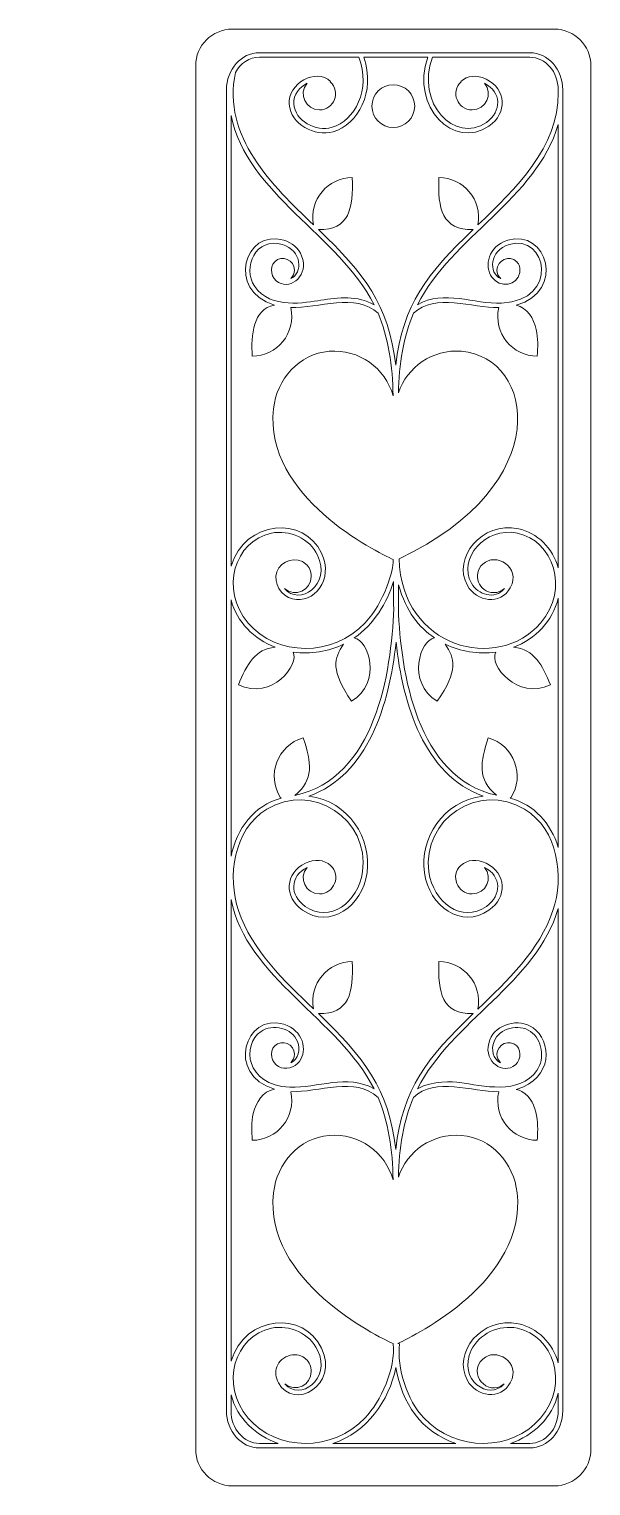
# Model space of a CAD drawing. Header units: inches. Extents: x 131 to 318, y 11 to 493.
import ezdxf

# ---------------------------------------------------------------- set-up
doc = ezdxf.new("R2010")
doc.units = ezdxf.units.IN
doc.header["$MEASUREMENT"] = 0
doc.layers.add('_U+0421_U+043B_U+043E_U+0439 1', color=7, linetype='Continuous')

msp = doc.modelspace()

# ---------------------------------------------------------------- linework, layer by layer
at = {"layer": '_U+0421_U+043B_U+043E_U+0439 1', "color": 1, "lineweight": 9, "true_color": 0xff0000}
for points, knots in [([(305.39, 493.2), (305.39, 493.2), (198.61, 493.2), (198.61, 493.2), (191.91, 493.2), (186.48, 487.77), (186.48, 481.07), (186.48, 481.07), (186.48, 22.93), (186.48, 22.93), (186.48, 16.23), (191.91, 10.8), (198.61, 10.8), (198.61, 10.8), (305.39, 10.8), (305.39, 10.8), (312.09, 10.8), (317.52, 16.23), (317.52, 22.93), (317.52, 22.93), (317.52, 481.07), (317.52, 481.07), (317.52, 487.77), (312.09, 493.2), (305.39, 493.2)], [0, 0, 0, 0, 1, 1, 1, 2, 2, 2, 3, 3, 3, 4, 4, 4, 5, 5, 5, 6, 6, 6, 7, 7, 7, 8, 8, 8, 8]), ([(252, 460.64), (248.09, 460.64), (244.91, 463.81), (244.91, 467.72), (244.91, 471.64), (248.09, 474.81), (252, 474.81), (255.91, 474.81), (259.09, 471.64), (259.09, 467.72), (259.09, 463.81), (255.91, 460.64), (252, 460.64)], [0, 0, 0, 0, 1, 1, 1, 2, 2, 2, 3, 3, 3, 4, 4, 4, 4])]:
    msp.add_open_spline(points, degree=3, knots=knots, dxfattribs=at)
at = {"layer": '_U+0421_U+043B_U+043E_U+0439 1', "color": 7, "lineweight": 9, "true_color": 0xffffff}
for points, knots in [([(297.26, 485.4), (297.26, 485.4), (207.62, 485.4), (207.62, 485.4), (201.59, 485.4), (196.69, 479.87), (196.69, 473.07), (196.69, 473.07), (196.69, 35.67), (196.69, 35.67), (196.69, 28.88), (201.59, 23.35), (207.62, 23.35), (259.63, 23.35), (131.25, 23.35), (297.26, 23.35), (303.29, 23.35), (308.19, 28.88), (308.19, 35.67), (308.19, 35.67), (308.19, 473.07), (308.19, 473.07), (308.19, 479.87), (303.29, 485.4), (297.26, 485.4)], [0, 0, 0, 0, 1, 1, 1, 2, 2, 2, 3, 3, 3, 4, 4, 4, 5, 5, 5, 6, 6, 6, 7, 7, 7, 8, 8, 8, 8]), ([(207.62, 483.9), (207.62, 483.9), (240.61, 483.9), (240.61, 483.9), (244.63, 473.2), (239.32, 462.87), (231.68, 460.69), (226.28, 459.14), (219.42, 462.81), (218.99, 468.45), (218.76, 471.53), (221.02, 474.08), (223.41, 475.28), (220.42, 471.74), (222.98, 466.45), (227.5, 466.45), (232.36, 466.45), (234.74, 472.44), (231.12, 475.77), (231.12, 475.77), (231.23, 475.88), (231.23, 475.88), (226.25, 480.49), (216.98, 475.13), (217.5, 468.34), (218, 461.68), (225.85, 457.46), (232.09, 459.24), (240.31, 461.6), (246.21, 472.42), (242.21, 483.9), (242.21, 483.9), (263.41, 483.9), (263.41, 483.9), (257.67, 467.43), (272.18, 453.06), (283.71, 461.1), (289.92, 465.42), (289.55, 473.4), (282.75, 476.68), (279.71, 478.15), (276.51, 477.84), (274.39, 475.88), (274.39, 475.88), (274.49, 475.77), (274.49, 475.77), (270.88, 472.45), (273.25, 466.45), (278.12, 466.45), (282.65, 466.45), (285.18, 471.75), (282.21, 475.27), (287.95, 472.4), (288.01, 465.92), (282.86, 462.33), (272.37, 455.03), (259.3, 468.68), (265.01, 483.9), (265.01, 483.9), (297.26, 483.9), (297.26, 483.9), (302.46, 483.9), (306.69, 479.04), (306.69, 473.07), (306.69, 473.07), (306.69, 472.11), (306.69, 472.11), (306.69, 472.11), (306.68, 472.11), (306.68, 472.11), (306.82, 454.06), (292.66, 440.43), (280.03, 428.35), (281.62, 436.68), (275.2, 444.04), (267.14, 444.05), (266.64, 433.88), (268.27, 426.47), (278.46, 426.85), (263.12, 412.1), (255.25, 402.16), (252.81, 381.87), (250.37, 402.15), (242.52, 412.09), (227.16, 426.85), (237.3, 426.51), (238.9, 433.95), (238.39, 444.05), (230.39, 444.04), (223.96, 436.76), (225.49, 428.44), (212.12, 441.22), (195.04, 457.53), (199.67, 478.89), (201.35, 481.9), (204.28, 483.9), (207.62, 483.9)], [0, 0, 0, 0, 1, 1, 1, 2, 2, 2, 3, 3, 3, 4, 4, 4, 5, 5, 5, 6, 6, 6, 7, 7, 7, 8, 8, 8, 9, 9, 9, 10, 10, 10, 11, 11, 11, 12, 12, 12, 13, 13, 13, 14, 14, 14, 15, 15, 15, 16, 16, 16, 17, 17, 17, 18, 18, 18, 19, 19, 19, 20, 20, 20, 21, 21, 21, 22, 22, 22, 23, 23, 23, 24, 24, 24, 25, 25, 25, 26, 26, 26, 27, 27, 27, 28, 28, 28, 29, 29, 29, 30, 30, 30, 31, 31, 31, 32, 32, 32, 32]), ([(245.63, 401.93), (240.24, 405.03), (233.75, 404.37), (227.93, 403.43), (223.09, 402.65), (211.3, 400.31), (206.04, 408), (201.74, 414.28), (206.49, 424.51), (215.24, 421.87), (221.77, 419.9), (222.12, 412.41), (218.01, 410.58), (218.77, 411.27), (219.25, 412.26), (219.25, 413.36), (219.25, 416.72), (215.04, 418.52), (212.68, 416.17), (212.68, 416.17), (212.68, 416.17), (212.68, 416.17), (210.79, 414.19), (211.55, 410.58), (213.96, 409.27), (218.25, 406.93), (224.17, 411.74), (221.61, 418.15), (220.63, 420.58), (218.47, 422.46), (215.67, 423.31), (202.73, 427.2), (196.44, 406.65), (212.6, 401.84), (205.41, 400.42), (204.86, 391.94), (205.21, 384.89), (213.35, 384.9), (219.91, 392.45), (218, 400.98), (227.06, 400.7), (239.64, 406.06), (246.93, 399.11), (250.18, 391.49), (251.94, 381.4), (251.91, 371.82), (249.38, 380.86), (240.74, 387.34), (230.71, 386.52), (220.82, 385.7), (213.36, 377.34), (212.29, 367.48), (209.13, 338.35), (246.41, 320.1), (251.98, 317.55), (251.97, 317.42), (251.96, 317.3), (251.95, 317.17), (251.95, 317.17), (251.93, 317.17), (251.93, 317.17), (252.15, 314.32), (249.02, 303.25), (242.66, 296.58), (231.88, 285.26), (213.41, 285.39), (203.9, 296.53), (194.33, 307.73), (199.46, 323.73), (211.57, 326.29), (217.64, 327.56), (224.36, 324.38), (226.88, 319.03), (231.6, 309.05), (220.75, 302.04), (215.91, 307.95), (219.41, 304.88), (224.82, 307.38), (224.82, 311.97), (224.82, 313.58), (224.16, 315.08), (223.04, 316.07), (223.04, 316.07), (223.04, 316.07), (223.04, 316.07), (220.16, 318.86), (214.69, 317.28), (213.38, 313.48), (212.08, 309.72), (214.84, 305.45), (218.56, 304.51), (225.53, 302.77), (232.41, 310.83), (228.24, 319.67), (222.44, 331.97), (202.85, 330.82), (198.19, 315.32), (198.19, 315.32), (198.19, 464.55), (198.19, 464.55), (203.56, 438.54), (233.84, 425.1), (245.63, 401.93)], [0, 0, 0, 0, 1, 1, 1, 2, 2, 2, 3, 3, 3, 4, 4, 4, 5, 5, 5, 6, 6, 6, 7, 7, 7, 8, 8, 8, 9, 9, 9, 10, 10, 10, 11, 11, 11, 12, 12, 12, 13, 13, 13, 14, 14, 14, 15, 15, 15, 16, 16, 16, 17, 17, 17, 18, 18, 18, 19, 19, 19, 20, 20, 20, 21, 21, 21, 22, 22, 22, 23, 23, 23, 24, 24, 24, 25, 25, 25, 26, 26, 26, 27, 27, 27, 28, 28, 28, 29, 29, 29, 30, 30, 30, 31, 31, 31, 32, 32, 32, 33, 33, 33, 34, 34, 34, 34]), ([(306.69, 314.8), (304.95, 321.27), (299.71, 326.44), (293.47, 327.76), (281.29, 330.33), (271.47, 318.06), (276.57, 308.98), (279.58, 303.6), (287.57, 302.25), (290.8, 308.22), (294.55, 315.13), (285.83, 320.08), (281.7, 316.07), (281.7, 316.07), (281.7, 316.07), (281.7, 316.07), (277.95, 312.79), (280.36, 306.6), (285.29, 306.6), (286.65, 306.6), (287.87, 307.12), (288.82, 307.95), (285.69, 304.12), (280.06, 305.83), (277.88, 309.71), (273.36, 317.76), (282.42, 328.55), (293.16, 326.29), (305.04, 323.78), (310.57, 307.93), (300.83, 296.52), (286.71, 279.98), (254.61, 288.24), (253.92, 317.8), (306.43, 342.52), (298.8, 384.53), (274.64, 386.52), (264.95, 387.32), (256.56, 381.28), (253.72, 372.72), (253.79, 382.03), (255.54, 391.73), (258.69, 399.11), (265.83, 405.92), (278.19, 400.9), (286.96, 400.97), (285.07, 392.49), (291.57, 384.9), (299.75, 384.89), (299.9, 387.86), (300.04, 390.87), (299.39, 393.77), (298.59, 397.37), (296.36, 400.9), (292.74, 401.75), (309.22, 406.38), (303, 427.24), (289.95, 423.31), (283.48, 421.36), (281.99, 414.68), (284.72, 411.01), (287.33, 407.52), (293.21, 407.94), (293.95, 412.66), (294.16, 414.01), (293.79, 415.28), (292.94, 416.17), (292.94, 416.17), (292.94, 416.17), (292.94, 416.17), (290.57, 418.52), (286.37, 416.71), (286.37, 413.36), (286.37, 412.26), (286.85, 411.28), (287.61, 410.59), (283.49, 412.42), (283.87, 419.91), (290.38, 421.87), (302.89, 425.65), (307.4, 403.37), (287.92, 402.49), (278.74, 402.07), (268.87, 407.04), (259.99, 401.93), (271.37, 424.31), (299.35, 437.01), (306.69, 461.57), (306.69, 461.57), (306.69, 314.8), (306.69, 314.8)], [0, 0, 0, 0, 1, 1, 1, 2, 2, 2, 3, 3, 3, 4, 4, 4, 5, 5, 5, 6, 6, 6, 7, 7, 7, 8, 8, 8, 9, 9, 9, 10, 10, 10, 11, 11, 11, 12, 12, 12, 13, 13, 13, 14, 14, 14, 15, 15, 15, 16, 16, 16, 17, 17, 17, 18, 18, 18, 19, 19, 19, 20, 20, 20, 21, 21, 21, 22, 22, 22, 23, 23, 23, 24, 24, 24, 25, 25, 25, 26, 26, 26, 27, 27, 27, 28, 28, 28, 29, 29, 29, 30, 30, 30, 30]), ([(212.83, 288.49), (206.26, 287.92), (203.48, 282.9), (200.63, 276.07), (211.88, 270.72), (220.93, 282.87), (218.78, 286.92), (224.66, 286.05), (230.47, 287.11), (235.51, 289.55), (232.28, 284.85), (231.15, 280.82), (238.15, 270.61), (248.46, 276.96), (243.79, 291.03), (239.04, 291.59), (245.62, 296.01), (249.88, 303.23), (252.09, 310.31), (252.04, 307.81), (252.03, 304.74), (252.15, 301.3), (251.39, 280.22), (246.05, 244.98), (219.33, 239.45), (225.76, 244.61), (224.85, 250.34), (222.14, 258.49), (213.66, 256.12), (209.8, 246.09), (214.65, 238.64), (214.71, 238.6), (214.76, 238.58), (214.81, 238.56), (205.82, 236.05), (200.11, 228.62), (198.19, 219.28), (198.19, 219.28), (198.19, 304.19), (198.19, 304.19), (200.23, 296.8), (205.74, 291.26), (212.83, 288.49)], [0, 0, 0, 0, 1, 1, 1, 2, 2, 2, 3, 3, 3, 4, 4, 4, 5, 5, 5, 6, 6, 6, 7, 7, 7, 8, 8, 8, 9, 9, 9, 10, 10, 10, 11, 11, 11, 12, 12, 12, 13, 13, 13, 14, 14, 14, 14]), ([(290.8, 238.56), (290.86, 238.58), (290.91, 238.6), (290.96, 238.64), (295.76, 246.01), (292.05, 256.09), (283.48, 258.49), (280.85, 250.57), (279.77, 244.78), (286.2, 239.51), (259.74, 245.25), (254.44, 280.33), (253.68, 301.33), (253.78, 304.26), (253.79, 306.91), (253.76, 309.18), (256.24, 300.3), (260.48, 295.09), (265.69, 291.59), (260.97, 291.03), (256.24, 276.99), (266.58, 270.61), (273.59, 280.84), (272.45, 284.85), (269.22, 289.55), (274.32, 287.08), (280.14, 286.06), (285.95, 286.92), (283.64, 282.57), (293.12, 270.85), (304.1, 276.07), (301.44, 282.44), (298.74, 287.89), (291.9, 288.49), (299.21, 291.34), (304.79, 297.12), (306.69, 304.73), (306.69, 304.73), (306.69, 222.22), (306.69, 222.22), (304.22, 230.26), (298.73, 236.35), (290.8, 238.56)], [0, 0, 0, 0, 1, 1, 1, 2, 2, 2, 3, 3, 3, 4, 4, 4, 5, 5, 5, 6, 6, 6, 7, 7, 7, 8, 8, 8, 9, 9, 9, 10, 10, 10, 11, 11, 11, 12, 12, 12, 13, 13, 13, 14, 14, 14, 14]), ([(262.32, 213.89), (263.89, 202.62), (274.65, 195.14), (283.71, 201.45), (289.92, 205.76), (289.55, 213.75), (282.75, 217.03), (279.71, 218.5), (276.51, 218.19), (274.39, 216.23), (274.39, 216.23), (274.39, 216.23), (274.39, 216.23), (270.77, 212.91), (273.25, 206.8), (278.12, 206.8), (282.65, 206.8), (285.19, 212.1), (282.21, 215.62), (287.95, 212.74), (288.01, 206.27), (282.86, 202.68), (274.71, 197), (265.22, 203.99), (263.81, 214.1), (261.38, 231.52), (280.48, 244.1), (295.54, 234.9), (306.69, 228.09), (308.7, 212.51), (304.93, 201.31), (300.5, 188.18), (289.75, 178), (280.03, 168.7), (281.63, 177.04), (275.19, 184.39), (267.15, 184.4), (266.64, 174.23), (268.28, 166.82), (278.46, 167.2), (263.12, 152.45), (255.25, 142.51), (252.81, 122.22), (250.36, 142.55), (242.46, 152.49), (227.16, 167.2), (237.31, 166.86), (238.9, 174.3), (238.4, 184.4), (230.4, 184.39), (223.97, 177.11), (225.49, 168.79), (215.98, 177.88), (205.13, 188.15), (200.69, 201.31), (196.92, 212.51), (198.93, 228.09), (210.08, 234.9), (225.07, 244.05), (244.24, 231.6), (241.81, 214.1), (240.4, 203.98), (230.91, 197.01), (222.76, 202.68), (217.59, 206.28), (217.69, 212.75), (223.41, 215.62), (220.43, 212.1), (222.98, 206.8), (227.5, 206.8), (232.36, 206.8), (234.85, 212.9), (231.23, 216.23), (231.23, 216.23), (231.23, 216.23), (231.23, 216.23), (229.11, 218.19), (225.9, 218.5), (222.87, 217.03), (216.07, 213.75), (215.7, 205.77), (221.9, 201.45), (230.99, 195.12), (241.73, 202.65), (243.3, 213.89), (244.84, 224.97), (237.45, 237.45), (224.02, 239.2), (243.54, 246.13), (250.72, 269.47), (252.92, 290.15), (255.11, 269.49), (262.28, 246.17), (281.76, 239.22), (268.28, 237.56), (260.77, 225.06), (262.32, 213.89)], [0, 0, 0, 0, 1, 1, 1, 2, 2, 2, 3, 3, 3, 4, 4, 4, 5, 5, 5, 6, 6, 6, 7, 7, 7, 8, 8, 8, 9, 9, 9, 10, 10, 10, 11, 11, 11, 12, 12, 12, 13, 13, 13, 14, 14, 14, 15, 15, 15, 16, 16, 16, 17, 17, 17, 18, 18, 18, 19, 19, 19, 20, 20, 20, 21, 21, 21, 22, 22, 22, 23, 23, 23, 24, 24, 24, 25, 25, 25, 26, 26, 26, 27, 27, 27, 28, 28, 28, 29, 29, 29, 30, 30, 30, 31, 31, 31, 32, 32, 32, 32]), ([(242.66, 33.31), (231.85, 21.96), (213.37, 22.16), (203.9, 33.26), (194.34, 44.46), (199.46, 60.46), (211.58, 63.02), (217.63, 64.29), (224.36, 61.11), (226.89, 55.76), (231.57, 45.84), (220.91, 38.86), (216.01, 44.56), (219.54, 41.61), (224.82, 44.15), (224.82, 48.67), (224.82, 50.29), (224.17, 51.81), (223.04, 52.8), (223.04, 52.8), (223.04, 52.8), (223.04, 52.8), (221.76, 54.04), (219.81, 54.51), (217.85, 54.04), (215.73, 53.53), (214.02, 52.06), (213.38, 50.21), (212.8, 48.54), (213, 46.67), (213.93, 44.95), (218.99, 35.63), (234.07, 44.05), (228.24, 56.4), (222.45, 68.69), (202.86, 67.59), (198.19, 52.05), (198.19, 52.05), (198.19, 204.95), (198.19, 204.95), (203.38, 179.13), (233.9, 165.34), (245.63, 142.27), (236.72, 147.41), (226.94, 142.43), (217.7, 142.83), (202.92, 143.5), (201.7, 156.84), (208.14, 161.29), (212.06, 164), (218.45, 162.37), (220.22, 157.94), (221.25, 155.36), (220.64, 152.1), (218.01, 150.93), (218.77, 151.62), (219.25, 152.61), (219.25, 153.71), (219.25, 157.06), (215.05, 158.87), (212.68, 156.52), (212.68, 156.52), (212.68, 156.52), (212.68, 156.52), (210.79, 154.54), (211.55, 150.93), (213.96, 149.62), (216.17, 148.41), (219.29, 149.2), (220.9, 151.36), (223.63, 155.02), (222.14, 161.7), (215.67, 163.65), (202.76, 167.56), (196.4, 147.01), (212.6, 142.18), (208.73, 141.42), (206.41, 137.88), (205.57, 134.12), (204.92, 131.22), (205.06, 128.2), (205.21, 125.24), (213.35, 125.25), (219.91, 132.79), (218, 141.33), (227.12, 141.05), (239.56, 146.49), (246.93, 139.46), (250.19, 131.84), (251.94, 121.74), (251.91, 112.16), (249.38, 121.2), (240.74, 127.69), (230.72, 126.86), (220.83, 126.05), (213.36, 117.69), (212.29, 107.82), (209.13, 78.67), (246.49, 60.41), (252, 57.89), (252, 57.89), (251.93, 57.88), (251.93, 57.88), (252.88, 49.7), (247.86, 38.76), (242.66, 33.31)], [0, 0, 0, 0, 1, 1, 1, 2, 2, 2, 3, 3, 3, 4, 4, 4, 5, 5, 5, 6, 6, 6, 7, 7, 7, 8, 8, 8, 9, 9, 9, 10, 10, 10, 11, 11, 11, 12, 12, 12, 13, 13, 13, 14, 14, 14, 15, 15, 15, 16, 16, 16, 17, 17, 17, 18, 18, 18, 19, 19, 19, 20, 20, 20, 21, 21, 21, 22, 22, 22, 23, 23, 23, 24, 24, 24, 25, 25, 25, 26, 26, 26, 27, 27, 27, 28, 28, 28, 29, 29, 29, 30, 30, 30, 31, 31, 31, 32, 32, 32, 33, 33, 33, 34, 34, 34, 35, 35, 35, 35]), ([(306.69, 51.53), (304.95, 58), (299.71, 63.17), (293.47, 64.49), (281.27, 67.05), (271.48, 54.78), (276.57, 45.71), (279.58, 40.34), (287.56, 38.97), (290.8, 44.95), (294.58, 51.91), (285.79, 56.77), (281.7, 52.8), (281.7, 52.8), (281.7, 52.8), (281.7, 52.8), (276.38, 48.18), (283.32, 40.04), (288.72, 44.56), (283.83, 38.86), (273.17, 45.85), (277.85, 55.76), (280.37, 61.11), (287.09, 64.29), (293.16, 63.02), (305.06, 60.51), (310.56, 44.65), (300.83, 33.26), (291.38, 22.18), (272.91, 21.93), (262.08, 33.31), (256.64, 39), (253.12, 49.8), (254.06, 57.88), (254.06, 57.88), (253.48, 57.95), (253.48, 57.95), (259.42, 60.69), (296.2, 78.89), (293.06, 107.82), (291.99, 117.69), (284.53, 126.05), (274.64, 126.86), (264.95, 127.66), (256.56, 121.63), (253.72, 113.06), (253.79, 122.37), (255.54, 132.07), (258.69, 139.46), (265.92, 146.35), (278, 141.25), (286.96, 141.32), (285.07, 132.83), (291.57, 125.25), (299.75, 125.24), (299.94, 129.14), (300.64, 137.76), (294.65, 141.37), (294.1, 141.71), (293.43, 141.94), (292.73, 142.1), (305.23, 145.6), (304.51, 158.25), (298.33, 162.53), (293.63, 165.77), (286.14, 163.83), (284.01, 158.5), (281.45, 152.08), (287.38, 147.29), (291.66, 149.62), (294.07, 150.94), (294.83, 154.55), (292.94, 156.52), (292.94, 156.52), (292.94, 156.52), (292.94, 156.52), (290.57, 158.87), (286.37, 157.06), (286.37, 153.71), (286.37, 152.61), (286.85, 151.62), (287.6, 150.93), (284.98, 152.11), (284.37, 155.36), (285.4, 157.94), (287.17, 162.37), (293.56, 164), (297.47, 161.29), (301.37, 158.6), (302.37, 152.43), (299.58, 148.35), (293.94, 140.11), (281.37, 143.34), (274.08, 144.33), (271.87, 144.63), (265.1, 145.22), (259.99, 142.27), (271.38, 164.67), (299.41, 177.4), (306.69, 201.97), (306.69, 201.97), (306.69, 51.53), (306.69, 51.53), (306.69, 51.53), (306.69, 51.53), (306.69, 51.53)], [0, 0, 0, 0, 1, 1, 1, 2, 2, 2, 3, 3, 3, 4, 4, 4, 5, 5, 5, 6, 6, 6, 7, 7, 7, 8, 8, 8, 9, 9, 9, 10, 10, 10, 11, 11, 11, 12, 12, 12, 13, 13, 13, 14, 14, 14, 15, 15, 15, 16, 16, 16, 17, 17, 17, 18, 18, 18, 19, 19, 19, 20, 20, 20, 21, 21, 21, 22, 22, 22, 23, 23, 23, 24, 24, 24, 25, 25, 25, 26, 26, 26, 27, 27, 27, 28, 28, 28, 29, 29, 29, 30, 30, 30, 31, 31, 31, 32, 32, 32, 33, 33, 33, 34, 34, 34, 35, 35, 35, 35]), ([(231.96, 24.85), (243.46, 28.68), (250.43, 38.88), (252.87, 49.98), (254.82, 38.12), (261.27, 28.68), (272.77, 24.85), (272.77, 24.85), (231.96, 24.85), (231.96, 24.85)], [0, 0, 0, 0, 1, 1, 1, 2, 2, 2, 3, 3, 3, 3]), ([(198.19, 35.67), (198.19, 35.67), (198.19, 40.92), (198.19, 40.92), (200.35, 33.1), (206.36, 27.43), (213.86, 24.85), (213.86, 24.85), (207.62, 24.85), (207.62, 24.85), (202.42, 24.85), (198.19, 29.7), (198.19, 35.67)], [0, 0, 0, 0, 1, 1, 1, 2, 2, 2, 3, 3, 3, 4, 4, 4, 4]), ([(297.26, 24.85), (297.26, 24.85), (290.87, 24.85), (290.87, 24.85), (298.48, 27.46), (304.66, 33.32), (306.69, 41.46), (306.69, 41.46), (306.69, 35.67), (306.69, 35.67), (306.69, 29.7), (302.46, 24.85), (297.26, 24.85)], [0, 0, 0, 0, 1, 1, 1, 2, 2, 2, 3, 3, 3, 4, 4, 4, 4])]:
    msp.add_open_spline(points, degree=3, knots=knots, dxfattribs=at)

doc.saveas('drawing.dxf')
